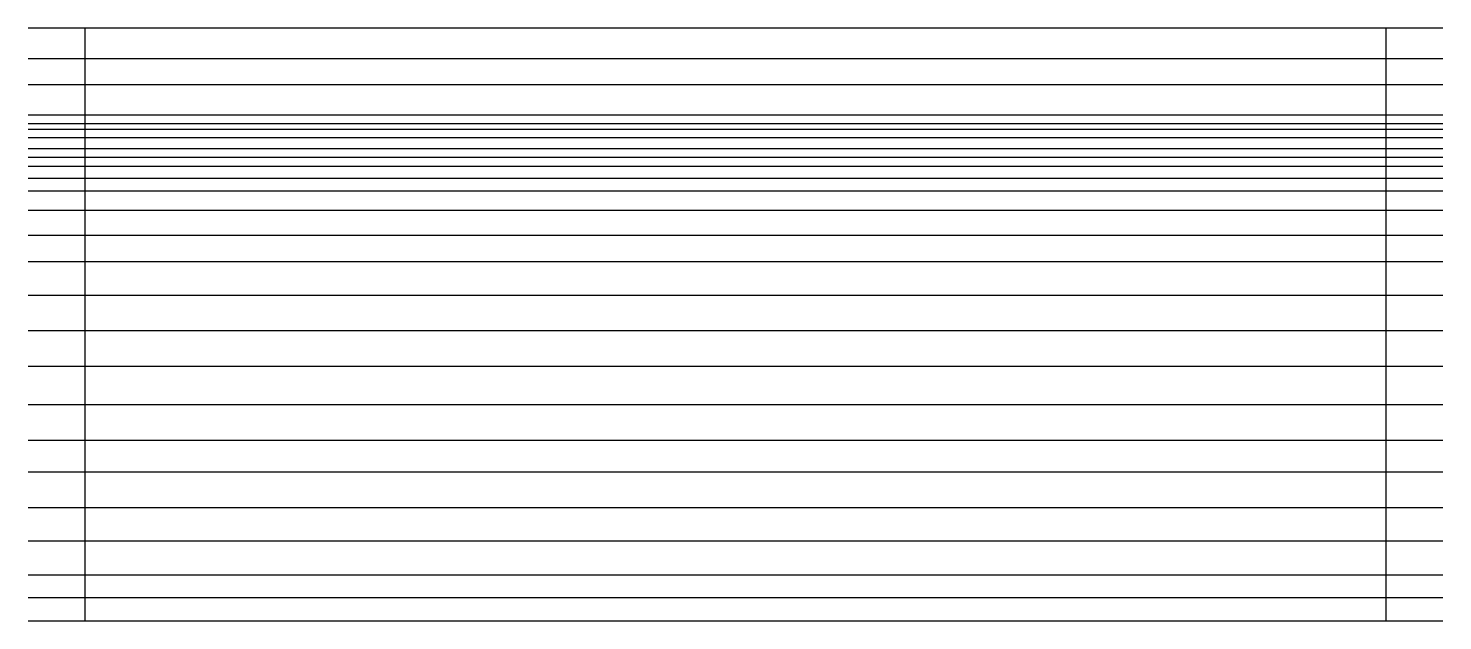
# Model space of a CAD drawing. Extents: x -1 to 1, y -0.84 to 0.
import ezdxf

# ---------------------------------------------------------------- set-up
doc = ezdxf.new("R2010")
doc.units = 0
doc.header["$LTSCALE"] = 0.375
doc.layers.get('0').update_dxf_attribs({"color": 155, "linetype": 'CONTINUOUS'})

msp = doc.modelspace()

# ---------------------------------------------------------------- linework, layer by layer
at = {"color": 0, "linetype": 'BYBLOCK'}
for p, q in [((1, 0), (-1, 0)), ((-0.92, 0), (-0.92, -0.8375)), ((0.92, -0.8375), (0.92, 0)), ((-1, -0.0425), (1, -0.0425)), ((1, -0.08), (-1, -0.08)), ((-1, -0.1225), (1, -0.1225)), ((1, -0.135), (-1, -0.135)), ((-1, -0.1425), (1, -0.1425)), ((1, -0.155), (-1, -0.155)), ((-1, -0.17), (1, -0.17)), ((1, -0.1825), (-1, -0.1825)), ((-1, -0.195), (1, -0.195)), ((1, -0.2125), (-1, -0.2125)), ((-1, -0.23), (1, -0.23)), ((1, -0.2575), (-1, -0.2575)), ((-1, -0.2925), (1, -0.2925)), ((1, -0.33), (-1, -0.33)), ((-1, -0.3775), (1, -0.3775)), ((1, -0.4275), (-1, -0.4275)), ((-1, -0.4775), (1, -0.4775)), ((1, -0.5325), (-1, -0.5325)), ((-1, -0.5825), (1, -0.5825)), ((1, -0.6275), (-1, -0.6275)), ((-1, -0.6775), (1, -0.6775)), ((1, -0.725), (-1, -0.725)), ((-1, -0.7725), (1, -0.7725)), ((1, -0.805), (-1, -0.805)), ((-1, -0.8375), (1, -0.8375))]:
    msp.add_line(p, q, dxfattribs=at)

doc.saveas('drawing.dxf')
